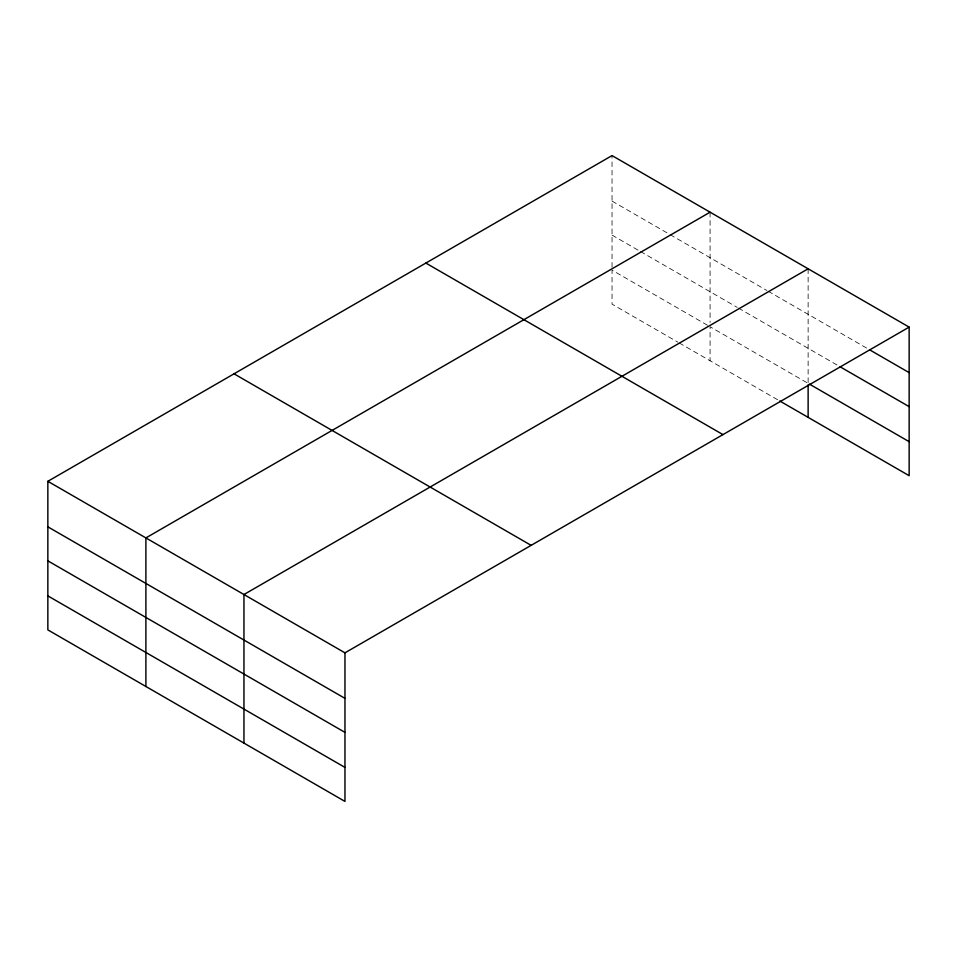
<?xml version="1.0" encoding="UTF-8"?>
<svg xmlns="http://www.w3.org/2000/svg" width="957" height="957" viewBox="0 0 957 957"><rect width="100%" height="100%" fill="white"/><g stroke="black" fill="none" stroke-linecap="round" stroke-linejoin="round"><path stroke-width="0.72" stroke-dasharray="4.79 3.59" d="M612.037 267.23L612.037 155.584M612.037 201.09L668.799 233.867M670.091 234.609L766.844 290.473M768.136 291.215L868.226 349.006M612.037 235.099L639.12 250.746M640.412 251.488L737.177 307.353M738.469 308.094L838.822 366.041M707.498 325.26L612.037 270.149L612.037 304.159L677.831 342.139M806.835 382.621L710.082 326.756L710.082 360.765M679.123 342.881L778.46 400.241M808.127 268.797L808.127 383.362M710.082 212.191L710.082 322.377"/><path stroke-width="1.44" d="M909.15 327.115L612.037 155.584L47.85 481.311L47.85 629.885L344.963 801.416L344.963 652.841L909.15 327.115L909.15 475.689L779.752 400.983M710.082 212.191L145.895 537.918L145.895 686.492M808.127 268.797L243.951 594.524L243.951 743.099M869.506 349.748L909.15 372.632M840.102 366.782L909.15 406.641M809.407 384.104L909.15 441.679M425.853 263.067L722.966 434.61M234.034 373.816L531.147 545.358M47.85 481.311L344.963 652.841M47.85 526.828L344.963 698.359M47.85 560.838L344.963 732.368M47.85 595.876L344.963 767.406M808.127 384.834L808.127 417.372"/></g></svg>
